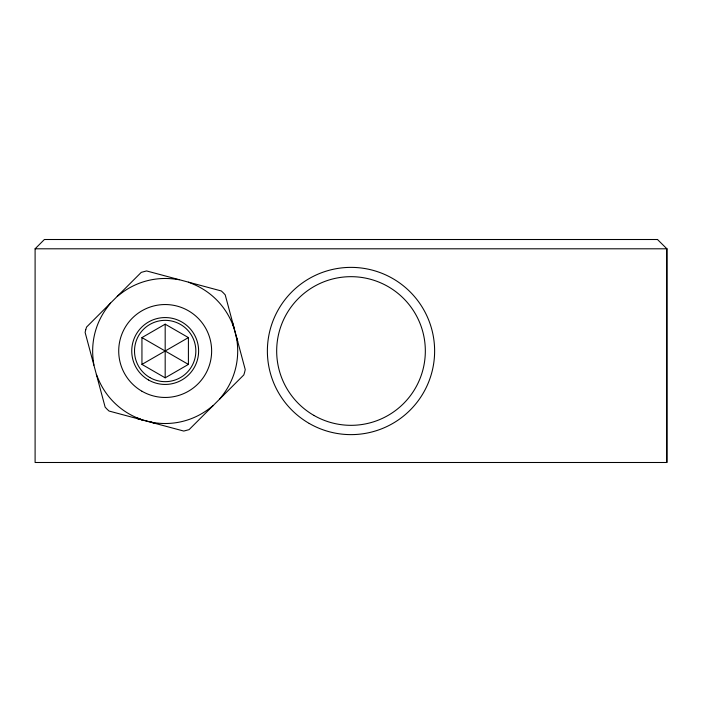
<?xml version="1.0" encoding="UTF-8"?>
<svg xmlns="http://www.w3.org/2000/svg" width="702" height="702" viewBox="0 0 702 702"><rect width="100%" height="100%" fill="white"/><g stroke="black" fill="none" stroke-linecap="round" stroke-linejoin="round"><path stroke-width="1.05" d="M165.181 377.825L165.181 324.175L141.944 337.592L141.944 364.408L165.181 377.825L188.408 364.408L188.408 337.592L165.181 324.175M110.539 303.08L107.643 306.853A72.517 72.517 0 0 0 93.278 360.468L93.901 365.18M219.814 398.92L222.709 395.147A72.517 72.517 0 0 0 237.074 341.532L236.451 336.82M657.484 239.505L666.9 248.798L666.9 462.495L35.1 462.495L35.1 248.798L44.393 239.505L657.607 239.505M117.26 296.358L121.034 293.462A72.517 72.517 0 0 1 174.64 279.098L179.352 279.721M213.092 405.642L209.328 408.538A72.517 72.517 0 0 1 151.027 422.121L137.188 418.576M141.944 364.408L188.408 337.592M35.1 248.798L666.9 248.798M151 422.279L153.826 422.648M151.027 422.121L155.633 423.517M188.54 282.186L192.927 284.003A72.517 72.517 0 0 1 233.845 327.694L236.302 336.855A72.517 72.517 0 0 1 236.644 338.715M137.425 417.997L141.813 419.814M141.944 337.592L188.408 364.408M232.537 324.122L233.994 327.641M96.358 374.359L98.175 378.755A72.517 72.517 0 0 0 141.865 419.673M237.697 341.453L236.302 336.855M233.845 327.694L232.757 323.008M666.777 248.798L666.777 462.495M85.741 329.712L85.117 332.406L105.142 407.134L107.029 409.152L109.038 411.039L183.775 431.063L189.101 429.633L243.813 374.921L244.612 372.288L245.235 369.594L225.21 294.866L223.324 292.848L221.314 290.961L146.578 270.937L141.251 272.367L86.548 327.079L85.741 329.712M313.838 415.373A74.333 74.333 0 0 0 425.333 351A74.333 74.333 0 0 0 313.838 286.627A74.333 74.333 0 0 0 313.838 415.373M309.187 423.42A83.626 83.626 0 0 0 434.626 351A83.626 83.626 0 0 0 309.187 278.58A83.626 83.626 0 0 0 309.187 423.42M141.944 391.233A46.455 46.455 0 0 0 211.635 351A46.455 46.455 0 0 0 141.944 310.767A46.455 46.455 0 0 0 141.944 391.233M149.842 377.553A30.66 30.66 0 0 0 195.84 351A30.66 30.66 0 0 0 149.842 324.447A30.66 30.66 0 0 0 149.842 377.553M148.455 379.957A33.442 33.442 0 0 0 198.622 351A33.442 33.442 0 0 0 148.455 322.042A33.442 33.442 0 0 0 148.455 379.957"/></g></svg>
